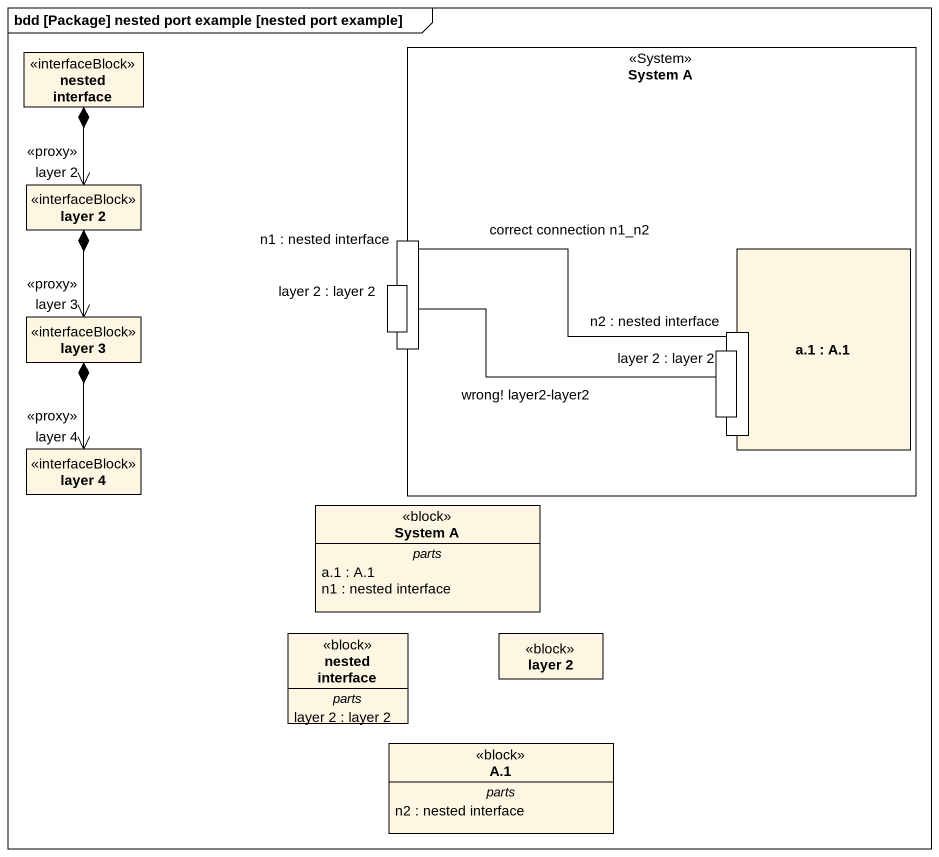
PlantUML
@startuml
mainframe bdd [Package] nested port example [nested port example]
allowmixing
hide circle
hide empty members
class "nested interface" as nested_interface <<interfaceBlock>>
rectangle "System A" as System_A <<System>> {
  port "n1 : nested interface" as n1_nested_interface
  rectangle "a.1 : A.1" as a_1 {
    port "n2 : nested interface" as n2_nested_interface
  }
  port "layer 2 : layer 2" as layer_2_layer_2_2
}
class "layer 2" as layer_2 <<interfaceBlock>>
rectangle "layer 2 : layer 2" as layer_2_layer_2
class "layer 3" as layer_3 <<interfaceBlock>>
class "layer 4" as layer_4 <<interfaceBlock>>
class "System A" as System_A_2 <<block>> {
  -- parts --
  a.1 : A.1
  n1 : nested interface
}
class "nested interface" as nested_interface_2 <<block>> {
  -- parts --
  layer 2 : layer 2
}
class "layer 2" as layer_2_2 <<block>>
class "A.1" as A_1 <<block>> {
  -- parts --
  n2 : nested interface
}
layer_2 "layer 2\n<<proxy>>" <-up-* nested_interface
n1_nested_interface -right- n2_nested_interface : correct connection n1_n2
layer_2_layer_2 -right- layer_2_layer_2_2 : wrong! layer2-layer2
layer_3 "layer 3\n<<proxy>>" <-up-* layer_2
layer_4 "layer 4\n<<proxy>>" <-up-* layer_3
@enduml
